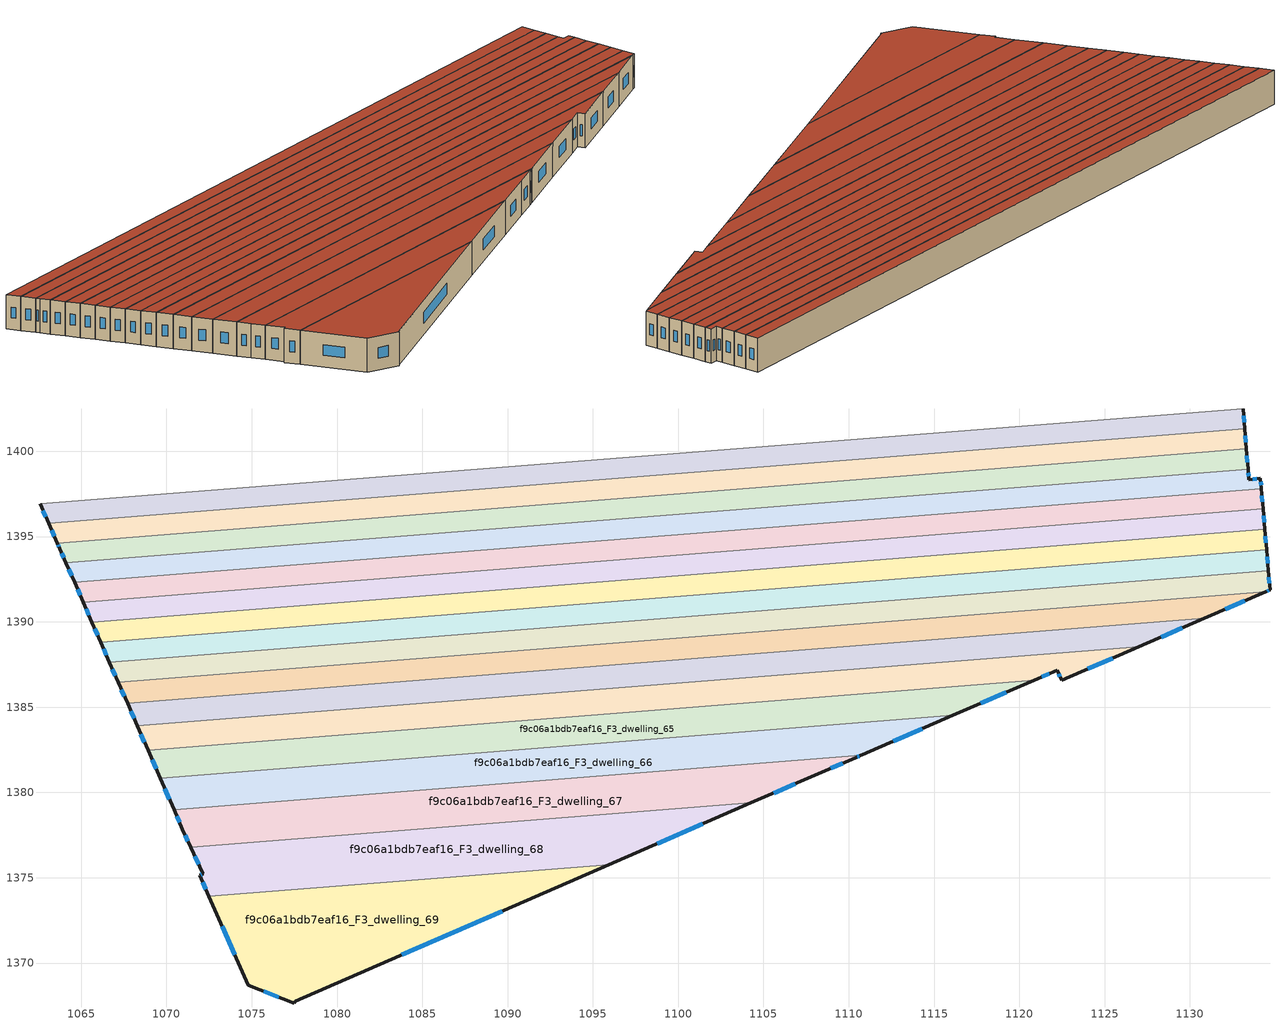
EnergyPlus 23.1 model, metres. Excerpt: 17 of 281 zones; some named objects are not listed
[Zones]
f9c06a1bdb7eaf16_F3_dwelling_53
 floor to f9c06a1bdb7eaf16_F2_dwelling_53 (EU_floor_Construction): 1133.12,1402.49 1133.22,1401.32 1063.09,1395.77 1062.59,1396.91 z9
 wall outside (EU_wall_Construction): 1062.59,1396.91 1063.09,1395.77 / 1133.22,1401.32 1133.12,1402.49 z9:12
 wall to f9c06a1bdb7eaf16_F3_dwelling_54 (EU_wall_Construction): 1063.09,1395.77 1133.22,1401.32 z9:12
 wall to f9c06a1bdb7eaf16_F3_dwelling_52 (EU_wall_Construction): 1133.12,1402.49 1062.59,1396.91 z9:12
 window (EU_Window_Construction): 1062.76,1396.52 1062.92,1396.16 / 1133.19,1401.72 1133.16,1402.09 z10.02:10.98
 roof outside (EU_roof_Construction): 1133.22,1401.32 1133.12,1402.49 1062.59,1396.91 1063.09,1395.77 z12
f9c06a1bdb7eaf16_F3_dwelling_54
 floor to f9c06a1bdb7eaf16_F2_dwelling_54 (EU_floor_Construction): 1133.22,1401.32 1133.31,1400.13 1063.6,1394.62 1063.09,1395.77 z9
 wall outside (EU_wall_Construction): 1063.09,1395.77 1063.6,1394.62 / 1133.31,1400.13 1133.22,1401.32 z9:12
 wall to f9c06a1bdb7eaf16_F3_dwelling_55 (EU_wall_Construction): 1063.6,1394.62 1133.31,1400.13 z9:12
 window (EU_Window_Construction): 1063.27,1395.38 1063.43,1395.01 / 1133.28,1400.54 1133.25,1400.91 z10.02:10.98
 roof outside (EU_roof_Construction): 1133.31,1400.13 1133.22,1401.32 1063.09,1395.77 1063.6,1394.62 z12
f9c06a1bdb7eaf16_F3_dwelling_55
 floor to f9c06a1bdb7eaf16_F2_dwelling_55 (EU_floor_Construction): 1133.31,1400.13 1133.41,1398.95 1064.11,1393.47 1063.75,1394.3 1063.6,1394.62 z9
 wall outside (EU_wall_Construction): 1133.41,1398.95 1133.31,1400.13 / 1063.6,1394.62 1063.75,1394.3 1064.11,1393.47 z9:12
 wall to f9c06a1bdb7eaf16_F3_dwelling_56 (EU_wall_Construction): 1064.11,1393.47 1133.41,1398.95 z9:12
 window (EU_Window_Construction): 1133.38,1399.35 1133.35,1399.73 / 1063.87,1394.01 1063.99,1393.75 / 1063.65,1394.51 1063.7,1394.41 z10.02:10.98
 roof outside (EU_roof_Construction): 1133.41,1398.95 1133.31,1400.13 1063.6,1394.62 1063.75,1394.3 1064.11,1393.47 z12
f9c06a1bdb7eaf16_F3_dwelling_56
 floor to f9c06a1bdb7eaf16_F2_dwelling_56 (EU_floor_Construction): 1134.14,1398.41 1134.19,1397.81 1064.62,1392.31 1064.11,1393.47 1133.41,1398.95 1133.46,1398.34 z9
 wall outside (EU_wall_Construction): 1134.19,1397.81 1134.14,1398.41 1133.46,1398.34 1133.41,1398.95 / 1064.11,1393.47 1064.62,1392.31 z9:12
 wall to f9c06a1bdb7eaf16_F3_dwelling_57 (EU_wall_Construction): 1064.62,1392.31 1134.19,1397.81 z9:12
 window (EU_Window_Construction): 1133.91,1398.38 1133.69,1398.36 / 1134.17,1398.01 1134.15,1398.2 / 1064.28,1393.07 1064.44,1392.7 / 1133.44,1398.55 1133.43,1398.74 z10.02:10.98
 roof outside (EU_roof_Construction): 1134.19,1397.81 1134.14,1398.41 1133.46,1398.34 1133.41,1398.95 1064.11,1393.47 1064.62,1392.31 z12
f9c06a1bdb7eaf16_F3_dwelling_57
 floor to f9c06a1bdb7eaf16_F2_dwelling_57 (EU_floor_Construction): 1134.19,1397.81 1134.29,1396.62 1065.12,1391.15 1064.62,1392.31 z9
 wall outside (EU_wall_Construction): 1064.62,1392.31 1065.12,1391.15 / 1134.29,1396.62 1134.19,1397.81 z9:12
 wall to f9c06a1bdb7eaf16_F3_dwelling_58 (EU_wall_Construction): 1065.12,1391.15 1134.29,1396.62 z9:12
 window (EU_Window_Construction): 1064.79,1391.92 1064.95,1391.55 / 1134.25,1397.03 1134.22,1397.41 z10.02:10.98
 roof outside (EU_roof_Construction): 1134.29,1396.62 1134.19,1397.81 1064.62,1392.31 1065.12,1391.15 z12
f9c06a1bdb7eaf16_F3_dwelling_58
 floor to f9c06a1bdb7eaf16_F2_dwelling_58 (EU_floor_Construction): 1134.29,1396.62 1134.39,1395.43 1065.63,1389.99 1065.12,1391.15 z9
 wall outside (EU_wall_Construction): 1065.12,1391.15 1065.63,1389.99 / 1134.39,1395.43 1134.29,1396.62 z9:12
 wall to f9c06a1bdb7eaf16_F3_dwelling_59 (EU_wall_Construction): 1065.63,1389.99 1134.39,1395.43 z9:12
 window (EU_Window_Construction): 1065.3,1390.76 1065.46,1390.38 / 1134.36,1395.83 1134.32,1396.22 z10.02:10.98
 roof outside (EU_roof_Construction): 1134.39,1395.43 1134.29,1396.62 1065.12,1391.15 1065.63,1389.99 z12
f9c06a1bdb7eaf16_F3_dwelling_59
 floor to f9c06a1bdb7eaf16_F2_dwelling_59 (EU_floor_Construction): 1134.39,1395.43 1134.5,1394.22 1066.15,1388.82 1065.63,1389.99 z9
 wall outside (EU_wall_Construction): 1065.63,1389.99 1066.15,1388.82 / 1134.5,1394.22 1134.39,1395.43 z9:12
 wall to f9c06a1bdb7eaf16_F3_dwelling_60 (EU_wall_Construction): 1066.15,1388.82 1134.5,1394.22 z9:12
 window (EU_Window_Construction): 1065.81,1389.59 1065.97,1389.21 / 1134.46,1394.63 1134.43,1395.02 z10.02:10.98
 roof outside (EU_roof_Construction): 1134.5,1394.22 1134.39,1395.43 1065.63,1389.99 1066.15,1388.82 z12
f9c06a1bdb7eaf16_F3_dwelling_60
 floor to f9c06a1bdb7eaf16_F2_dwelling_60 (EU_floor_Construction): 1134.5,1394.22 1134.6,1393.01 1066.66,1387.64 1066.15,1388.82 z9
 wall outside (EU_wall_Construction): 1066.15,1388.82 1066.66,1387.64 / 1134.6,1393.01 1134.5,1394.22 z9:12
 wall to f9c06a1bdb7eaf16_F3_dwelling_61 (EU_wall_Construction): 1066.66,1387.64 1134.6,1393.01 z9:12
 window (EU_Window_Construction): 1066.32,1388.41 1066.48,1388.04 / 1134.56,1393.42 1134.53,1393.81 z10.02:10.98
 roof outside (EU_roof_Construction): 1134.6,1393.01 1134.5,1394.22 1066.15,1388.82 1066.66,1387.64 z12
f9c06a1bdb7eaf16_F3_dwelling_61
 floor to f9c06a1bdb7eaf16_F2_dwelling_61 (EU_floor_Construction): 1134.6,1393.01 1134.7,1391.88 1134.44,1391.77 1067.18,1386.45 1066.66,1387.64 z9
 wall outside (EU_wall_Construction): 1134.44,1391.77 1134.7,1391.88 1134.6,1393.01 / 1066.66,1387.64 1067.18,1386.45 z9:12
 wall to f9c06a1bdb7eaf16_F3_dwelling_62 (EU_wall_Construction): 1067.18,1386.45 1134.44,1391.77 z9:12
 window (EU_Window_Construction): 1134.53,1391.81 1134.61,1391.84 / 1066.84,1387.23 1067,1386.85 / 1134.66,1392.27 1134.63,1392.63 z10.02:10.98
 roof outside (EU_roof_Construction): 1134.44,1391.77 1134.7,1391.88 1134.6,1393.01 1066.66,1387.64 1067.18,1386.45 z12
f9c06a1bdb7eaf16_F3_dwelling_62
 floor to f9c06a1bdb7eaf16_F2_dwelling_62 (EU_floor_Construction): 1134.44,1391.77 1130.85,1390.21 1067.72,1385.22 1067.18,1386.45 z9
 wall outside (EU_wall_Construction): 1067.18,1386.45 1067.72,1385.22 / 1130.85,1390.21 1134.44,1391.77 z9:12
 wall to f9c06a1bdb7eaf16_F3_dwelling_63 (EU_wall_Construction): 1067.72,1385.22 1130.85,1390.21 z9:12
 window (EU_Window_Construction): 1067.36,1386.03 1067.53,1385.64 / 1132.07,1390.74 1133.22,1391.24 z10.02:10.98
 roof outside (EU_roof_Construction): 1130.85,1390.21 1134.44,1391.77 1067.18,1386.45 1067.72,1385.22 z12
f9c06a1bdb7eaf16_F3_dwelling_63
 floor to f9c06a1bdb7eaf16_F2_dwelling_63 (EU_floor_Construction): 1130.85,1390.21 1127.01,1388.54 1068.29,1383.9 1067.72,1385.22 z9
 wall outside (EU_wall_Construction): 1067.72,1385.22 1068.29,1383.9 / 1127.01,1388.54 1130.85,1390.21 z9:12
 wall to f9c06a1bdb7eaf16_F3_dwelling_64 (EU_wall_Construction): 1068.29,1383.9 1127.01,1388.54 z9:12
 window (EU_Window_Construction): 1067.91,1384.77 1068.1,1384.35 / 1128.32,1389.11 1129.54,1389.64 z10.02:10.98
 roof outside (EU_roof_Construction): 1127.01,1388.54 1130.85,1390.21 1067.72,1385.22 1068.29,1383.9 z12
f9c06a1bdb7eaf16_F3_dwelling_64
 floor to f9c06a1bdb7eaf16_F2_dwelling_64 (EU_floor_Construction): 1127.01,1388.54 1122.47,1386.58 1122.21,1387.16 1120.86,1386.58 1068.92,1382.47 1068.29,1383.9 z9
 wall outside (EU_wall_Construction): 1120.86,1386.58 1122.21,1387.16 1122.47,1386.58 1127.01,1388.54 / 1068.29,1383.9 1068.92,1382.47 z9:12
 wall to f9c06a1bdb7eaf16_F3_dwelling_65 (EU_wall_Construction): 1068.92,1382.47 1120.86,1386.58 z9:12
 window (EU_Window_Construction): 1122.3,1386.96 1122.39,1386.78 / 1121.32,1386.78 1121.75,1386.96 / 1068.51,1383.41 1068.71,1382.96 / 1124.02,1387.25 1125.47,1387.87 z10.02:10.98
 roof outside (EU_roof_Construction): 1127.01,1388.54 1068.29,1383.9 1068.92,1382.47 1120.86,1386.58 1122.21,1387.16 1122.47,1386.58 z12
f9c06a1bdb7eaf16_F3_dwelling_65
 floor to f9c06a1bdb7eaf16_F2_dwelling_65 (EU_floor_Construction): 1120.86,1386.58 1116.11,1384.51 1069.64,1380.84 1068.92,1382.47 z9
 wall outside (EU_wall_Construction): 1068.92,1382.47 1069.64,1380.84 / 1116.11,1384.51 1120.86,1386.58 z9:12
 wall to f9c06a1bdb7eaf16_F3_dwelling_66 (EU_wall_Construction): 1069.64,1380.84 1116.11,1384.51 z9:12
 window (EU_Window_Construction): 1069.16,1381.91 1069.39,1381.39 / 1117.73,1385.21 1119.24,1385.87 z10.02:10.98
 roof outside (EU_roof_Construction): 1120.86,1386.58 1068.92,1382.47 1069.64,1380.84 1116.11,1384.51 z12
f9c06a1bdb7eaf16_F3_dwelling_66
 floor to f9c06a1bdb7eaf16_F2_dwelling_66 (EU_floor_Construction): 1116.11,1384.51 1110.79,1382.21 1110.71,1382.17 1070.44,1378.99 1069.64,1380.84 z9
 wall outside (EU_wall_Construction): 1110.71,1382.17 1110.79,1382.21 1116.11,1384.51 / 1069.64,1380.84 1070.44,1378.99 z9:12
 wall to f9c06a1bdb7eaf16_F3_dwelling_67 (EU_wall_Construction): 1070.44,1378.99 1110.71,1382.17 z9:12
 window (EU_Window_Construction): 1069.91,1380.21 1070.17,1379.61 / 1112.6,1382.99 1114.3,1383.73 z10.02:10.98
 roof outside (EU_roof_Construction): 1116.11,1384.51 1069.64,1380.84 1070.44,1378.99 1110.71,1382.17 1110.79,1382.21 z12
f9c06a1bdb7eaf16_F3_dwelling_67
 floor to f9c06a1bdb7eaf16_F2_dwelling_67 (EU_floor_Construction): 1110.71,1382.17 1110.41,1382.04 1108.2,1381.09 1104.26,1379.38 1071.43,1376.79 1070.94,1377.85 1070.44,1378.99 z9
 wall outside (EU_wall_Construction): 1070.44,1378.99 1070.94,1377.85 1071.43,1376.79 / 1104.26,1379.38 1108.2,1381.09 1110.41,1382.04 1110.71,1382.17 z9:12
 wall to f9c06a1bdb7eaf16_F3_dwelling_68 (EU_wall_Construction): 1071.43,1376.79 1104.26,1379.38 z9:12
 window (EU_Window_Construction): 1071.11,1377.49 1071.26,1377.15 / 1070.61,1378.6 1070.77,1378.24 / 1110.51,1382.08 1110.61,1382.12 / 1108.95,1381.41 1109.66,1381.72 / 1105.6,1379.97 1106.86,1380.51 z10.02:10.98
 roof outside (EU_roof_Construction): 1108.2,1381.09 1110.41,1382.04 1110.71,1382.17 1070.44,1378.99 1070.94,1377.85 1071.43,1376.79 1104.26,1379.38 z12
f9c06a1bdb7eaf16_F3_dwelling_68
 floor to f9c06a1bdb7eaf16_F2_dwelling_68 (EU_floor_Construction): 1104.26,1379.38 1095.94,1375.77 1072.49,1373.92 1071.94,1375.15 1072.14,1375.23 1072.12,1375.27 1071.43,1376.79 z9
 wall outside (EU_wall_Construction): 1071.43,1376.79 1072.12,1375.27 1072.14,1375.23 1071.94,1375.15 1072.49,1373.92 / 1095.94,1375.77 1104.26,1379.38 z9:12
 wall to f9c06a1bdb7eaf16_F3_dwelling_69 (EU_wall_Construction): 1072.49,1373.92 1095.94,1375.77 z9:12
 window (EU_Window_Construction): 1072.08,1375.2 1072.01,1375.18 / 1071.66,1376.27 1071.89,1375.79 / 1098.77,1377 1101.43,1378.16 / 1072.13,1374.73 1072.3,1374.34 z10.02:10.98
 roof outside (EU_roof_Construction): 1104.26,1379.38 1071.43,1376.79 1072.12,1375.27 1072.14,1375.23 1071.94,1375.15 1072.49,1373.92 1095.94,1375.77 z12
f9c06a1bdb7eaf16_F3_dwelling_69
 floor to f9c06a1bdb7eaf16_F2_dwelling_69 (EU_floor_Construction): 1095.94,1375.77 1077.55,1367.76 1077.5,1367.64 1074.78,1368.71 1072.49,1373.92 z9
 wall outside (EU_wall_Construction): 1072.49,1373.92 1074.78,1368.71 1077.5,1367.64 1077.55,1367.76 1095.94,1375.77 z9:12
 window (EU_Window_Construction): 1075.71,1368.35 1076.58,1368.01 / 1073.27,1372.14 1074,1370.48 / 1083.8,1370.49 1089.68,1373.05 z10.02:10.98
 roof outside (EU_roof_Construction): 1095.94,1375.77 1072.49,1373.92 1074.78,1368.71 1077.5,1367.64 1077.55,1367.76 z12
[Building]
EU S2 Campaign: North Axis=0; Terrain=City; Solar Distribution=FullExterior
[Site:Location]
Vienna: Latitude=48; Longitude=16.5; Time Zone=1; Elevation=183
[SizingPeriod:WeatherFileDays]
AnnualSizingPeriod: Begin Month=1; Begin Day of Month=1; End Month=12; End Day of Month=31; Day of Week for Start Day=Monday; Use Weather File Daylight Saving Period=No; Use Weather File Rain and Snow Indicators=No
[MATERIAL]
EU_InternalMass_Material: Roughness=MediumRough; Thickness=0.1; Conductivity=1; Density=1800; Specific Heat=900; Thermal Absorptance=0.9; Solar Absorptance=0.7; Visible Absorptance=0.7
[MATERIAL:NOMASS] Roughness=MediumRough; Thermal Absorptance=0.9; Solar Absorptance=0.7; Visible Absorptance=0.7
Name | Thermal Resistance
EU_wall_NoMass | 0.942466
EU_roof_NoMass | 0.551687
EU_floor_NoMass | 0.66527
[WINDOWMATERIAL:SIMPLEGLAZINGSYSTEM]
EU_Window_SimpleGlazing: UFactor=2.03367; Solar Heat Gain Coefficient=0.65; Visible Transmittance=0.65
[CONSTRUCTION]
EU_wall_Construction: EU_wall_NoMass
EU_roof_Construction: EU_roof_NoMass
EU_floor_Construction: EU_floor_NoMass
EU_Window_Construction: EU_Window_SimpleGlazing
EU_InternalMass_Construction: EU_InternalMass_Material
[ZONE] Type=1; Multiplier=1; Ceiling Height=autocalculate; Floor Area=autocalculate; Part of Total Floor Area=Yes
Name | Volume
f9c06a1bdb7eaf16_F3_dwelling_53 | 249.356
f9c06a1bdb7eaf16_F3_dwelling_54 | 249.376
f9c06a1bdb7eaf16_F3_dwelling_55 | 249.246
f9c06a1bdb7eaf16_F3_dwelling_56 | 249.268
f9c06a1bdb7eaf16_F3_dwelling_57 | 249.317
f9c06a1bdb7eaf16_F3_dwelling_58 | 249.136
f9c06a1bdb7eaf16_F3_dwelling_59 | 249.452
f9c06a1bdb7eaf16_F3_dwelling_60 | 249.306
f9c06a1bdb7eaf16_F3_dwelling_61 | 249.251
f9c06a1bdb7eaf16_F3_dwelling_62 | 249.34
f9c06a1bdb7eaf16_F3_dwelling_63 | 249.275
f9c06a1bdb7eaf16_F3_dwelling_64 | 249.374
f9c06a1bdb7eaf16_F3_dwelling_65 | 249.283
f9c06a1bdb7eaf16_F3_dwelling_66 | 249.175
f9c06a1bdb7eaf16_F3_dwelling_67 | 249.344
f9c06a1bdb7eaf16_F3_dwelling_68 | 249.335
f9c06a1bdb7eaf16_F3_dwelling_69 | 249.447
[INTERNALMASS] Construction=EU_InternalMass_Construction
Name | Zone or ZoneList | Surface Area
f9c06a1bdb7eaf16_F3_dwelling_53_EU_InternalMass | f9c06a1bdb7eaf16_F3_dwelling_53 | 83.1186
f9c06a1bdb7eaf16_F3_dwelling_54_EU_InternalMass | f9c06a1bdb7eaf16_F3_dwelling_54 | 83.1254
f9c06a1bdb7eaf16_F3_dwelling_55_EU_InternalMass | f9c06a1bdb7eaf16_F3_dwelling_55 | 83.082
f9c06a1bdb7eaf16_F3_dwelling_56_EU_InternalMass | f9c06a1bdb7eaf16_F3_dwelling_56 | 83.0895
f9c06a1bdb7eaf16_F3_dwelling_57_EU_InternalMass | f9c06a1bdb7eaf16_F3_dwelling_57 | 83.1058
f9c06a1bdb7eaf16_F3_dwelling_58_EU_InternalMass | f9c06a1bdb7eaf16_F3_dwelling_58 | 83.0453
f9c06a1bdb7eaf16_F3_dwelling_59_EU_InternalMass | f9c06a1bdb7eaf16_F3_dwelling_59 | 83.1507
f9c06a1bdb7eaf16_F3_dwelling_60_EU_InternalMass | f9c06a1bdb7eaf16_F3_dwelling_60 | 83.1018
f9c06a1bdb7eaf16_F3_dwelling_61_EU_InternalMass | f9c06a1bdb7eaf16_F3_dwelling_61 | 83.0839
f9c06a1bdb7eaf16_F3_dwelling_62_EU_InternalMass | f9c06a1bdb7eaf16_F3_dwelling_62 | 83.1131
f9c06a1bdb7eaf16_F3_dwelling_63_EU_InternalMass | f9c06a1bdb7eaf16_F3_dwelling_63 | 83.0917
f9c06a1bdb7eaf16_F3_dwelling_64_EU_InternalMass | f9c06a1bdb7eaf16_F3_dwelling_64 | 83.1243
f9c06a1bdb7eaf16_F3_dwelling_65_EU_InternalMass | f9c06a1bdb7eaf16_F3_dwelling_65 | 83.0944
f9c06a1bdb7eaf16_F3_dwelling_66_EU_InternalMass | f9c06a1bdb7eaf16_F3_dwelling_66 | 83.0582
f9c06a1bdb7eaf16_F3_dwelling_67_EU_InternalMass | f9c06a1bdb7eaf16_F3_dwelling_67 | 83.1153
f9c06a1bdb7eaf16_F3_dwelling_68_EU_InternalMass | f9c06a1bdb7eaf16_F3_dwelling_68 | 83.1116
f9c06a1bdb7eaf16_F3_dwelling_69_EU_InternalMass | f9c06a1bdb7eaf16_F3_dwelling_69 | 83.0938
[OTHEREQUIPMENT] Fuel Type=Electricity; Design Level Calculation Method=Watts/Area; Power per Zone Floor Area=1; Fraction Latent=0; Fraction Radiant=0; Fraction Lost=0; Carbon Dioxide Generation Rate=0; EndUse Subcategory=EU_Step8_InternalGains
Name | Zone or ZoneList or Space or SpaceList | Schedule
EU_Step8_InternalGain_f9c06a1bdb7eaf16_F3_dwelling_53_f000 | f9c06a1bdb7eaf16_F3_dwelling_53 | EU_Step8_GainSchedule_f9c06a1bdb7eaf16_F3_dwelling_53_f000
EU_Step8_InternalGain_f9c06a1bdb7eaf16_F3_dwelling_54_f000 | f9c06a1bdb7eaf16_F3_dwelling_54 | EU_Step8_GainSchedule_f9c06a1bdb7eaf16_F3_dwelling_54_f000
EU_Step8_InternalGain_f9c06a1bdb7eaf16_F3_dwelling_55_f000 | f9c06a1bdb7eaf16_F3_dwelling_55 | EU_Step8_GainSchedule_f9c06a1bdb7eaf16_F3_dwelling_55_f000
EU_Step8_InternalGain_f9c06a1bdb7eaf16_F3_dwelling_56_f000 | f9c06a1bdb7eaf16_F3_dwelling_56 | EU_Step8_GainSchedule_f9c06a1bdb7eaf16_F3_dwelling_56_f000
EU_Step8_InternalGain_f9c06a1bdb7eaf16_F3_dwelling_57_f000 | f9c06a1bdb7eaf16_F3_dwelling_57 | EU_Step8_GainSchedule_f9c06a1bdb7eaf16_F3_dwelling_57_f000
EU_Step8_InternalGain_f9c06a1bdb7eaf16_F3_dwelling_58_f000 | f9c06a1bdb7eaf16_F3_dwelling_58 | EU_Step8_GainSchedule_f9c06a1bdb7eaf16_F3_dwelling_58_f000
EU_Step8_InternalGain_f9c06a1bdb7eaf16_F3_dwelling_59_f000 | f9c06a1bdb7eaf16_F3_dwelling_59 | EU_Step8_GainSchedule_f9c06a1bdb7eaf16_F3_dwelling_59_f000
EU_Step8_InternalGain_f9c06a1bdb7eaf16_F3_dwelling_60_f000 | f9c06a1bdb7eaf16_F3_dwelling_60 | EU_Step8_GainSchedule_f9c06a1bdb7eaf16_F3_dwelling_60_f000
EU_Step8_InternalGain_f9c06a1bdb7eaf16_F3_dwelling_61_f000 | f9c06a1bdb7eaf16_F3_dwelling_61 | EU_Step8_GainSchedule_f9c06a1bdb7eaf16_F3_dwelling_61_f000
EU_Step8_InternalGain_f9c06a1bdb7eaf16_F3_dwelling_62_f000 | f9c06a1bdb7eaf16_F3_dwelling_62 | EU_Step8_GainSchedule_f9c06a1bdb7eaf16_F3_dwelling_62_f000
EU_Step8_InternalGain_f9c06a1bdb7eaf16_F3_dwelling_63_f000 | f9c06a1bdb7eaf16_F3_dwelling_63 | EU_Step8_GainSchedule_f9c06a1bdb7eaf16_F3_dwelling_63_f000
EU_Step8_InternalGain_f9c06a1bdb7eaf16_F3_dwelling_64_f000 | f9c06a1bdb7eaf16_F3_dwelling_64 | EU_Step8_GainSchedule_f9c06a1bdb7eaf16_F3_dwelling_64_f000
EU_Step8_InternalGain_f9c06a1bdb7eaf16_F3_dwelling_65_f000 | f9c06a1bdb7eaf16_F3_dwelling_65 | EU_Step8_GainSchedule_f9c06a1bdb7eaf16_F3_dwelling_65_f000
EU_Step8_InternalGain_f9c06a1bdb7eaf16_F3_dwelling_66_f000 | f9c06a1bdb7eaf16_F3_dwelling_66 | EU_Step8_GainSchedule_f9c06a1bdb7eaf16_F3_dwelling_66_f000
EU_Step8_InternalGain_f9c06a1bdb7eaf16_F3_dwelling_67_f000 | f9c06a1bdb7eaf16_F3_dwelling_67 | EU_Step8_GainSchedule_f9c06a1bdb7eaf16_F3_dwelling_67_f000
EU_Step8_InternalGain_f9c06a1bdb7eaf16_F3_dwelling_68_f000 | f9c06a1bdb7eaf16_F3_dwelling_68 | EU_Step8_GainSchedule_f9c06a1bdb7eaf16_F3_dwelling_68_f000
EU_Step8_InternalGain_f9c06a1bdb7eaf16_F3_dwelling_69_f000 | f9c06a1bdb7eaf16_F3_dwelling_69 | EU_Step8_GainSchedule_f9c06a1bdb7eaf16_F3_dwelling_69_f000
[ZONEVENTILATION:DESIGNFLOWRATE] Schedule=EU_AlwaysOn; Design Flow Rate Calculation Method=AirChanges/Hour; Air Changes per Hour=0.530523; Ventilation Type=Natural; Fan Pressure Rise=0; Fan Total Efficiency=1; Constant Term Coefficient=1; Temperature Term Coefficient=0; Velocity Term Coefficient=0; Velocity Squared Term Coefficient=0; Minimum Indoor Temperature=-100; Maximum Indoor Temperature=100; Delta Temperature=-100; Minimum Outdoor Temperature=-100; Maximum Outdoor Temperature=100; Maximum Wind Speed=40
Name | Zone or ZoneList or Space or SpaceList
EU_ConstantAir_f9c06a1bdb7eaf16_F3_dwelling_53 | f9c06a1bdb7eaf16_F3_dwelling_53
EU_ConstantAir_f9c06a1bdb7eaf16_F3_dwelling_54 | f9c06a1bdb7eaf16_F3_dwelling_54
EU_ConstantAir_f9c06a1bdb7eaf16_F3_dwelling_55 | f9c06a1bdb7eaf16_F3_dwelling_55
EU_ConstantAir_f9c06a1bdb7eaf16_F3_dwelling_56 | f9c06a1bdb7eaf16_F3_dwelling_56
EU_ConstantAir_f9c06a1bdb7eaf16_F3_dwelling_57 | f9c06a1bdb7eaf16_F3_dwelling_57
EU_ConstantAir_f9c06a1bdb7eaf16_F3_dwelling_58 | f9c06a1bdb7eaf16_F3_dwelling_58
EU_ConstantAir_f9c06a1bdb7eaf16_F3_dwelling_59 | f9c06a1bdb7eaf16_F3_dwelling_59
EU_ConstantAir_f9c06a1bdb7eaf16_F3_dwelling_60 | f9c06a1bdb7eaf16_F3_dwelling_60
EU_ConstantAir_f9c06a1bdb7eaf16_F3_dwelling_61 | f9c06a1bdb7eaf16_F3_dwelling_61
EU_ConstantAir_f9c06a1bdb7eaf16_F3_dwelling_62 | f9c06a1bdb7eaf16_F3_dwelling_62
EU_ConstantAir_f9c06a1bdb7eaf16_F3_dwelling_63 | f9c06a1bdb7eaf16_F3_dwelling_63
EU_ConstantAir_f9c06a1bdb7eaf16_F3_dwelling_64 | f9c06a1bdb7eaf16_F3_dwelling_64
EU_ConstantAir_f9c06a1bdb7eaf16_F3_dwelling_65 | f9c06a1bdb7eaf16_F3_dwelling_65
EU_ConstantAir_f9c06a1bdb7eaf16_F3_dwelling_66 | f9c06a1bdb7eaf16_F3_dwelling_66
EU_ConstantAir_f9c06a1bdb7eaf16_F3_dwelling_67 | f9c06a1bdb7eaf16_F3_dwelling_67
EU_ConstantAir_f9c06a1bdb7eaf16_F3_dwelling_68 | f9c06a1bdb7eaf16_F3_dwelling_68
EU_ConstantAir_f9c06a1bdb7eaf16_F3_dwelling_69 | f9c06a1bdb7eaf16_F3_dwelling_69
[HVACTEMPLATE:ZONE:IDEALLOADSAIRSYSTEM] System Availability Schedule=EU_AlwaysOn; Maximum Heating Supply Air Temperature=50; Minimum Cooling Supply Air Temperature=13; Maximum Heating Supply Air Humidity Ratio=0.0156; Minimum Cooling Supply Air Humidity Ratio=0.0077; Heating Limit=NoLimit; Cooling Limit=NoLimit; Heating Availability Schedule=EU_AlwaysOn; Cooling Availability Schedule=EU_CoolingOff; Dehumidification Control Type=ConstantSensibleHeatRatio; Cooling Sensible Heat Ratio=0.7; Dehumidification Setpoint=60; Humidification Control Type=None; Humidification Setpoint=30; Outdoor Air Method=None; Outdoor Air Flow Rate per Person=0.00944; Outdoor Air Flow Rate per Zone Floor Area=0; Outdoor Air Flow Rate per Zone=0; Demand Controlled Ventilation Type=None; Outdoor Air Economizer Type=NoEconomizer; Heat Recovery Type=None; Sensible Heat Recovery Effectiveness=0.7; Latent Heat Recovery Effectiveness=0.65
Name | Template Thermostat
f9c06a1bdb7eaf16_F3_dwelling_53 | EU_HeatOnly_f9c06a1bdb7eaf16_F3_dwelling_53
f9c06a1bdb7eaf16_F3_dwelling_54 | EU_HeatOnly_f9c06a1bdb7eaf16_F3_dwelling_54
f9c06a1bdb7eaf16_F3_dwelling_55 | EU_HeatOnly_f9c06a1bdb7eaf16_F3_dwelling_55
f9c06a1bdb7eaf16_F3_dwelling_56 | EU_HeatOnly_f9c06a1bdb7eaf16_F3_dwelling_56
f9c06a1bdb7eaf16_F3_dwelling_57 | EU_HeatOnly_f9c06a1bdb7eaf16_F3_dwelling_57
f9c06a1bdb7eaf16_F3_dwelling_58 | EU_HeatOnly_f9c06a1bdb7eaf16_F3_dwelling_58
f9c06a1bdb7eaf16_F3_dwelling_59 | EU_HeatOnly_f9c06a1bdb7eaf16_F3_dwelling_59
f9c06a1bdb7eaf16_F3_dwelling_60 | EU_HeatOnly_f9c06a1bdb7eaf16_F3_dwelling_60
f9c06a1bdb7eaf16_F3_dwelling_61 | EU_HeatOnly_f9c06a1bdb7eaf16_F3_dwelling_61
f9c06a1bdb7eaf16_F3_dwelling_62 | EU_HeatOnly_f9c06a1bdb7eaf16_F3_dwelling_62
f9c06a1bdb7eaf16_F3_dwelling_63 | EU_HeatOnly_f9c06a1bdb7eaf16_F3_dwelling_63
f9c06a1bdb7eaf16_F3_dwelling_64 | EU_HeatOnly_f9c06a1bdb7eaf16_F3_dwelling_64
f9c06a1bdb7eaf16_F3_dwelling_65 | EU_HeatOnly_f9c06a1bdb7eaf16_F3_dwelling_65
f9c06a1bdb7eaf16_F3_dwelling_66 | EU_HeatOnly_f9c06a1bdb7eaf16_F3_dwelling_66
f9c06a1bdb7eaf16_F3_dwelling_67 | EU_HeatOnly_f9c06a1bdb7eaf16_F3_dwelling_67
f9c06a1bdb7eaf16_F3_dwelling_68 | EU_HeatOnly_f9c06a1bdb7eaf16_F3_dwelling_68
f9c06a1bdb7eaf16_F3_dwelling_69 | EU_HeatOnly_f9c06a1bdb7eaf16_F3_dwelling_69
[SIZING:ZONE] Zone Cooling Design Supply Air Temperature Input Method=SupplyAirTemperature; Zone Cooling Design Supply Air Temperature=13; Zone Heating Design Supply Air Temperature Input Method=SupplyAirTemperature; Zone Heating Design Supply Air Temperature=50; Zone Cooling Design Supply Air Humidity Ratio=0.008; Zone Heating Design Supply Air Humidity Ratio=0.008; Cooling Design Air Flow Method=DesignDay; Cooling Design Air Flow Rate=0; Cooling Minimum Air Flow per Zone Floor Area=0.000762; Cooling Minimum Air Flow=0; Cooling Minimum Air Flow Fraction=0.2; Heating Design Air Flow Method=DesignDay; Heating Design Air Flow Rate=0; Heating Maximum Air Flow per Zone Floor Area=0.002032; Heating Maximum Air Flow=0.141576; Heating Maximum Air Flow Fraction=0.3; Account for Dedicated Outdoor Air System=No; Dedicated Outdoor Air System Control Strategy=NeutralSupplyAir; Dedicated Outdoor Air Low Setpoint Temperature for Design=autosize; Dedicated Outdoor Air High Setpoint Temperature for Design=autosize; Zone Load Sizing Method=Sensible Load Only No Latent Load; Zone Latent Cooling Design Supply Air Humidity Ratio Input Method=HumidityRatioDifference; Zone Cooling Design Supply Air Humidity Ratio Difference=0.005; Zone Latent Heating Design Supply Air Humidity Ratio Input Method=HumidityRatioDifference; Zone Humidification Design Supply Air Humidity Ratio Difference=0.005
f9c06a1bdb7eaf16_F3_dwelling_53; f9c06a1bdb7eaf16_F3_dwelling_54; f9c06a1bdb7eaf16_F3_dwelling_55; f9c06a1bdb7eaf16_F3_dwelling_56; f9c06a1bdb7eaf16_F3_dwelling_57; f9c06a1bdb7eaf16_F3_dwelling_58; f9c06a1bdb7eaf16_F3_dwelling_59; f9c06a1bdb7eaf16_F3_dwelling_60; f9c06a1bdb7eaf16_F3_dwelling_61; f9c06a1bdb7eaf16_F3_dwelling_62; f9c06a1bdb7eaf16_F3_dwelling_63; f9c06a1bdb7eaf16_F3_dwelling_64; f9c06a1bdb7eaf16_F3_dwelling_65; f9c06a1bdb7eaf16_F3_dwelling_66; f9c06a1bdb7eaf16_F3_dwelling_67; f9c06a1bdb7eaf16_F3_dwelling_68; f9c06a1bdb7eaf16_F3_dwelling_69
[SCHEDULE:CONSTANT]
Name | Hourly Value
EU_AlwaysOn | 1
EU_CoolingOff | 0
[SCHEDULE:FILE] Column Number=1; Rows to Skip at Top=0; Number of Hours of Data=8760; Column Separator=Comma; Interpolate to Timestep=No; Minutes per Item=60; Adjust Schedule for Daylight Savings=Yes
Name | File
EU_Step8_GainSchedule_f9c06a1bdb7eaf16_F3_dwelling_53_f000 | ../../schedules/f9c06a1bdb7eaf16/f9c06a1bdb7eaf16_F3_dwelling_53_f000_gain.csv
EU_Step8_GainSchedule_f9c06a1bdb7eaf16_F3_dwelling_54_f000 | ../../schedules/f9c06a1bdb7eaf16/f9c06a1bdb7eaf16_F3_dwelling_54_f000_gain.csv
EU_Step8_GainSchedule_f9c06a1bdb7eaf16_F3_dwelling_55_f000 | ../../schedules/f9c06a1bdb7eaf16/f9c06a1bdb7eaf16_F3_dwelling_55_f000_gain.csv
EU_Step8_GainSchedule_f9c06a1bdb7eaf16_F3_dwelling_56_f000 | ../../schedules/f9c06a1bdb7eaf16/f9c06a1bdb7eaf16_F3_dwelling_56_f000_gain.csv
EU_Step8_GainSchedule_f9c06a1bdb7eaf16_F3_dwelling_57_f000 | ../../schedules/f9c06a1bdb7eaf16/f9c06a1bdb7eaf16_F3_dwelling_57_f000_gain.csv
EU_Step8_GainSchedule_f9c06a1bdb7eaf16_F3_dwelling_58_f000 | ../../schedules/f9c06a1bdb7eaf16/f9c06a1bdb7eaf16_F3_dwelling_58_f000_gain.csv
EU_Step8_GainSchedule_f9c06a1bdb7eaf16_F3_dwelling_59_f000 | ../../schedules/f9c06a1bdb7eaf16/f9c06a1bdb7eaf16_F3_dwelling_59_f000_gain.csv
EU_Step8_GainSchedule_f9c06a1bdb7eaf16_F3_dwelling_60_f000 | ../../schedules/f9c06a1bdb7eaf16/f9c06a1bdb7eaf16_F3_dwelling_60_f000_gain.csv
EU_Step8_GainSchedule_f9c06a1bdb7eaf16_F3_dwelling_61_f000 | ../../schedules/f9c06a1bdb7eaf16/f9c06a1bdb7eaf16_F3_dwelling_61_f000_gain.csv
EU_Step8_GainSchedule_f9c06a1bdb7eaf16_F3_dwelling_62_f000 | ../../schedules/f9c06a1bdb7eaf16/f9c06a1bdb7eaf16_F3_dwelling_62_f000_gain.csv
EU_Step8_GainSchedule_f9c06a1bdb7eaf16_F3_dwelling_63_f000 | ../../schedules/f9c06a1bdb7eaf16/f9c06a1bdb7eaf16_F3_dwelling_63_f000_gain.csv
EU_Step8_GainSchedule_f9c06a1bdb7eaf16_F3_dwelling_64_f000 | ../../schedules/f9c06a1bdb7eaf16/f9c06a1bdb7eaf16_F3_dwelling_64_f000_gain.csv
EU_Step8_GainSchedule_f9c06a1bdb7eaf16_F3_dwelling_65_f000 | ../../schedules/f9c06a1bdb7eaf16/f9c06a1bdb7eaf16_F3_dwelling_65_f000_gain.csv
EU_Step8_GainSchedule_f9c06a1bdb7eaf16_F3_dwelling_66_f000 | ../../schedules/f9c06a1bdb7eaf16/f9c06a1bdb7eaf16_F3_dwelling_66_f000_gain.csv
EU_Step8_GainSchedule_f9c06a1bdb7eaf16_F3_dwelling_67_f000 | ../../schedules/f9c06a1bdb7eaf16/f9c06a1bdb7eaf16_F3_dwelling_67_f000_gain.csv
EU_Step8_GainSchedule_f9c06a1bdb7eaf16_F3_dwelling_68_f000 | ../../schedules/f9c06a1bdb7eaf16/f9c06a1bdb7eaf16_F3_dwelling_68_f000_gain.csv
EU_Step8_GainSchedule_f9c06a1bdb7eaf16_F3_dwelling_69_f000 | ../../schedules/f9c06a1bdb7eaf16/f9c06a1bdb7eaf16_F3_dwelling_69_f000_gain.csv
